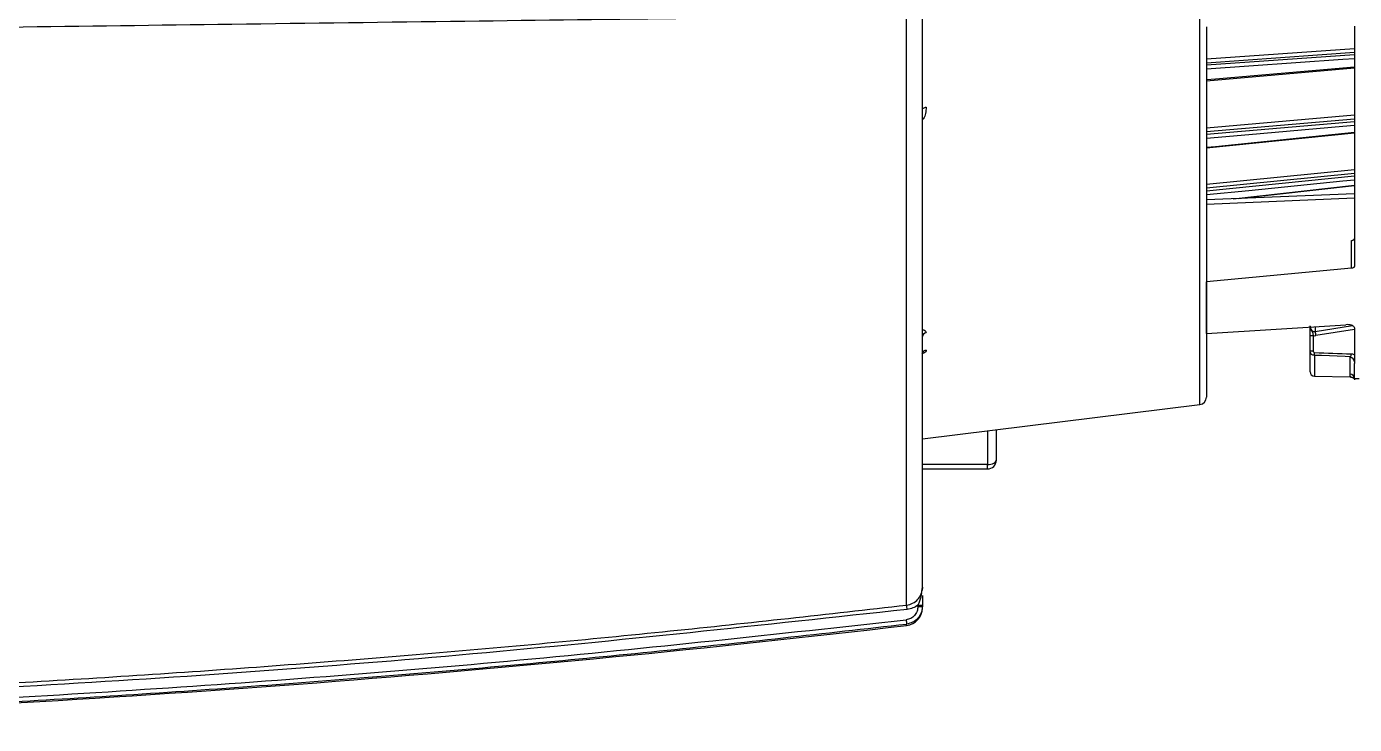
# Model space of a CAD drawing. Extents: x 7 to 113, y 1 to 87.
# Drawn here: x 83.973 to 88.46, y 33.415 to 35.773 of the extents above; entities that cross this region are included whole.
import ezdxf

# ---------------------------------------------------------------- set-up
doc = ezdxf.new("R2010")
doc.units = 0
doc.header["$MEASUREMENT"] = 0
doc.layers.add('OBJECT', color=7, linetype='CONTINUOUS')

msp = doc.modelspace()

# ---------------------------------------------------------------- linework, layer by layer
at = {"layer": 'OBJECT'}
for p, q in [((86.9465, 33.8181), (86.9465, 35.8095)), ((87.9376, 34.4955), (87.9376, 35.8175)), ((88.4596, 35.7739), (88.4596, 34.963)), ((87.9596, 35.6639), (88.4596, 35.699)), ((88.4596, 35.6849), (87.9596, 35.6498)), ((87.9596, 35.6435), (88.4596, 35.6786)), ((87.9596, 35.5902), (88.4596, 35.634)), ((87.9596, 35.431), (88.4596, 35.4743)), ((88.4596, 35.4602), (87.9596, 35.4169)), ((87.9596, 35.4093), (88.4596, 35.4527)), ((87.9596, 35.3629), (88.4596, 35.4135)), ((87.9596, 35.2403), (88.4596, 35.2905)), ((88.4596, 35.2767), (87.9596, 35.2265)), ((87.9596, 35.2179), (88.4596, 35.2682)), ((88.05, 35.1909), (88.4596, 35.2367)), ((88.068, 35.1916), (88.4596, 35.2355)), ((88.4596, 35.208), (87.9596, 35.1871)), ((88.4596, 35.193), (87.9596, 35.1721)), ((88.4499, 34.9565), (88.4499, 35.0502)), ((88.4499, 34.9565), (87.9596, 34.9107)), ((87.9596, 34.7361), (87.9596, 34.9107)), ((87.9596, 34.7361), (88.4305, 34.7657)), ((88.3096, 34.7287), (88.3202, 34.7287)), ((88.3096, 34.6768), (88.3096, 34.7287)), ((88.3202, 34.7287), (88.3202, 34.6768)), ((88.3271, 34.7425), (88.4526, 34.7625)), ((88.3271, 34.7592), (88.3271, 34.7425)), ((88.4596, 34.7496), (88.3287, 34.7287)), ((88.4596, 34.7553), (88.4596, 34.6341)), ((88.3096, 34.6768), (88.3202, 34.6768)), ((88.3096, 34.6063), (88.3096, 34.6768)), ((88.3243, 34.6619), (88.3243, 34.5913)), ((88.4448, 34.5983), (88.4448, 34.6543)), ((88.4596, 34.5834), (88.4596, 34.6341)), ((88.3243, 34.5913), (88.4454, 34.5891)), ((88.4596, 34.5834), (88.4756, 34.5834)), ((86.9996, 34.3803), (87.9376, 34.4955)), ((87.2196, 34.4074), (87.2196, 34.2931)), ((87.2496, 34.3081), (87.2496, 34.411)), ((87.2196, 34.2931), (86.9996, 34.2931)), ((86.9996, 34.2781), (87.2196, 34.2781)), ((87.2196, 34.2781), (87.2196, 34.2931)), ((86.9982, 33.8651), (86.9996, 33.878)), ((86.9998, 33.8786), (86.9986, 33.8674)), ((86.9846, 33.8135), (86.9846, 33.8182)), ((86.9996, 33.8186), (86.9996, 33.8139)), ((86.9465, 33.7494), (86.9465, 33.7542))]:
    msp.add_line(p, q, dxfattribs=at)
at = {"layer": 'OBJECT', "flags": 128}
for points in [[(88.4596, 35.6645), (88.4206, 35.6617), (88.103, 35.6394), (87.9596, 35.6294)], [(87.9596, 35.5937), (87.9897, 35.5963), (88.4596, 35.6374)], [(86.9996, 35.4925), (86.9998, 35.4939), (87.0005, 35.4953), (87.0017, 35.4967), (87.0033, 35.4978), (87.0053, 35.4988), (87.0076, 35.4996), (87.0101, 35.5002), (87.0127, 35.5005)], [(88.4596, 35.4385), (88.4206, 35.4351), (88.103, 35.4076), (87.9596, 35.3951)], [(87.9596, 35.3651), (87.9897, 35.3682), (88.4596, 35.4158)], [(88.4596, 35.2544), (88.4206, 35.2505), (88.103, 35.2185), (87.9596, 35.2041)], [(88.4478, 34.6575), (88.4278, 34.6582), (88.3481, 34.6611), (88.3243, 34.6619)], [(87.2196, 34.2931), (87.2254, 34.2934), (87.2311, 34.2942), (87.2362, 34.2956), (87.2408, 34.2975), (87.2445, 34.2998), (87.2473, 34.3024), (87.249, 34.3052), (87.2496, 34.3081)]]:
    msp.add_lwpolyline(points, dxfattribs=at)
at = {"layer": 'OBJECT'}
for centre, radius, start, end in [((87.0133, 34.7243), 0.0137, 92.137, 175.8323), ((88.4364, 34.7479), 0.1094, 182.8088, 190.0854), ((87.0135, 34.6661), 0.0139, 92.934, 176.6099), ((88.2627, 34.6721), 0.0624, 350.5953, 359.5147), ((88.4448, 34.6396), 0.0148, 0.8556, 89.8742), ((88.3867, 34.6677), 0.062, 350.5609, 359.5598), ((88.3246, 34.6063), 0.015, 180, 269), ((88.4446, 34.5834), 0.015, 0.1158, 89.1252), ((87.9346, 34.5203), 0.025, 277, 0), ((87.2196, 34.3081), 0.03, 270, 0), ((79.6528, 32.9513), 7.3451, 6.66364, 6.77732), ((86.9396, 33.809), 0.06, 276.6732, 0), ((86.9883, 33.961), 0.1429, 268.5009, 274.5043), ((86.9883, 33.9563), 0.1429, 268.5009, 274.5043), ((81.0596, 84.0662), 50.66, 272.14427, 276.67316), ((94.5121, 34.6522), 7.6186, 186.65992, 186.76959)]:
    msp.add_arc(centre, radius, start, end, dxfattribs=at)
for centre, major_axis, ratio, start_param, end_param in [((88.3246, 34.7605), (-0.002, 0.0181), 0.822743, 1.439441, 3.181279), ((88.3236, 34.7605), (-0.0053, 0.0318), 0.929595, 2.851712, 3.134424), ((106.453, 36.7782), (37.5393, 0), 0.064085, 4.208421, 4.212173)]:
    msp.add_ellipse(centre, major_axis=major_axis, ratio=ratio, start_param=start_param, end_param=end_param, dxfattribs=at)
for points, knots in [([(86.9465, 35.8095), (86.7026, 35.8064), (86.2057, 35.8002), (85.4456, 35.7905), (84.6788, 35.7805), (83.9995, 35.7715), (83.5826, 35.7659), (83.4167, 35.7636)], [0, 0, 0, 0, 0.207982, 0.423517, 0.646611, 0.859369, 1, 1, 1, 1]), ([(86.9996, 33.878), (86.9996, 33.8866), (86.9996, 33.904), (86.9996, 33.9627), (86.9996, 34.0463), (86.9996, 34.1575), (86.9996, 34.2951), (86.9996, 34.4577), (86.9996, 34.643), (86.9996, 34.8486), (86.9996, 35.0706), (86.9996, 35.3057), (86.9996, 35.5495), (86.9996, 35.7196), (86.9996, 35.804)], [0, 0, 0, 0, 0.080292, 0.161895, 0.244722, 0.329339, 0.414466, 0.5, 0.585539, 0.670666, 0.755278, 0.83811, 0.919711, 1, 1, 1, 1]), ([(87.9596, 35.7723), (87.9596, 35.7294), (87.9596, 35.6239), (87.9596, 35.4659), (87.9596, 35.2692), (87.9596, 35.0643), (87.9596, 34.8679), (87.9596, 34.7117), (87.9596, 34.6009), (87.9596, 34.5327), (87.9596, 34.5244), (87.9596, 34.5203)], [0, 0, 0, 0, 0.057335, 0.141094, 0.226064, 0.3561, 0.487486, 0.618872, 0.748907, 0.876322, 1, 1, 1, 1]), ([(87.0127, 35.5005), (87.0122, 35.4936), (87.0112, 35.4806), (87.0072, 35.4661), (87.002, 35.4602), (87.0013, 35.4593)], [0, 0, 0, 0, 0.4895924, 0.9281499, 1, 1, 1, 1]), ([(88.4499, 35.0502), (88.451, 35.0504), (88.4533, 35.0508), (88.4562, 35.0522), (88.4584, 35.054), (88.4594, 35.0557), (88.4595, 35.0567), (88.4596, 35.057)], [0, 0, 0, 0, 0.220991, 0.441928, 0.663721, 0.885199, 1, 1, 1, 1]), ([(88.4596, 34.963), (88.4595, 34.9623), (88.4592, 34.961), (88.4575, 34.9592), (88.4549, 34.9577), (88.4522, 34.9568), (88.4505, 34.9566), (88.4499, 34.9565)], [0, 0, 0, 0, 0.219652, 0.439267, 0.659731, 0.880537, 1, 1, 1, 1]), ([(86.9996, 34.7492), (87.0012, 34.7488), (87.006, 34.7478), (87.0113, 34.7438), (87.0123, 34.7399), (87.0127, 34.738)], [0, 0, 0, 0, 0.195052, 0.596532, 1, 1, 1, 1]), ([(88.3096, 34.7287), (88.3096, 34.7316), (88.3096, 34.7376), (88.3096, 34.7467), (88.3096, 34.7539), (88.3096, 34.7585), (88.3096, 34.7608), (88.3096, 34.7612), (88.3096, 34.7613)], [0, 0, 0, 0, 0.200856, 0.401267, 0.697462, 0.940512, 0.995515, 1, 1, 1, 1]), ([(88.3099, 34.7582), (88.31, 34.7571), (88.3103, 34.754), (88.3128, 34.7473), (88.3174, 34.7413), (88.3196, 34.7342), (88.32, 34.7303), (88.3202, 34.7287)], [0, 0, 0, 0, 0.1028829, 0.2927727, 0.6713387, 0.8565553, 1, 1, 1, 1]), ([(88.4596, 34.7553), (88.4595, 34.756), (88.4592, 34.7582), (88.456, 34.7614), (88.4495, 34.7643), (88.4406, 34.7659), (88.4339, 34.7658), (88.4305, 34.7657)], [0, 0, 0, 0, 0.119378, 0.340231, 0.560695, 0.780325, 1, 1, 1, 1]), ([(87.0127, 34.6799), (87.0123, 34.6781), (87.0114, 34.6743), (87.0057, 34.6695), (87.0003, 34.6674), (86.9983, 34.6666)], [0, 0, 0, 0, 0.381666, 0.763059, 1, 1, 1, 1]), ([(88.3243, 34.6619), (88.3226, 34.6621), (88.3192, 34.6625), (88.3148, 34.6652), (88.3115, 34.669), (88.3098, 34.6732), (88.3096, 34.6758), (88.3096, 34.6768)], [0, 0, 0, 0, 0.218119, 0.434231, 0.651156, 0.86891, 1, 1, 1, 1]), ([(88.3202, 34.6768), (88.3203, 34.6762), (88.3204, 34.675), (88.3213, 34.6734), (88.3227, 34.6722), (88.324, 34.6717), (88.3249, 34.6716), (88.3251, 34.6716)], [0, 0, 0, 0, 0.2270416, 0.4541637, 0.680023, 0.9000132, 1, 1, 1, 1]), ([(88.4448, 34.6543), (88.4451, 34.6552), (88.4455, 34.6563), (88.4474, 34.6573), (88.4478, 34.6575)], [0, 0, 0, 0, 0.767542, 1, 1, 1, 1]), ([(88.4486, 34.6672), (88.4519, 34.667), (88.4558, 34.6667), (88.459, 34.6646), (88.4596, 34.6643)], [0, 0, 0, 0, 0.833434, 1, 1, 1, 1]), ([(88.4455, 34.5923), (88.4456, 34.5913), (88.4459, 34.5894), (88.4452, 34.5953), (88.4448, 34.5983)], [0, 0, 0, 0, 0.483741, 1, 1, 1, 1]), ([(88.4455, 34.5889), (88.4465, 34.589), (88.4489, 34.5891), (88.4523, 34.5879), (88.4553, 34.5861), (88.4572, 34.5842), (88.4583, 34.5827), (88.459, 34.5817), (88.4594, 34.5809), (88.4598, 34.58), (88.46, 34.5796), (88.46, 34.5795), (88.46, 34.5795)], [0, 0, 0, 0, 0.06849, 0.156445, 0.231116, 0.293296, 0.340757, 0.381063, 0.431815, 0.521968, 0.748977, 1, 1, 1, 1]), ([(86.9465, 33.8181), (86.9535, 33.8196), (86.9678, 33.8228), (86.9846, 33.8364), (86.9944, 33.8514), (86.9971, 33.8613), (86.9982, 33.8651)], [0, 0, 0, 0, 0.285732, 0.58684, 0.843317, 1, 1, 1, 1]), ([(86.9962, 33.8578), (86.9956, 33.8534), (86.9938, 33.8401), (86.9883, 33.827), (86.9846, 33.8182)], [0, 0, 0, 0, 0.327044, 1, 1, 1, 1]), ([(86.9996, 33.8506), (86.9996, 33.8453), (86.9996, 33.8353), (86.9996, 33.8239), (86.9996, 33.8186)], [0, 0, 0, 0, 0.5298228, 1, 1, 1, 1]), ([(81.0596, 33.4745), (81.3432, 33.4759), (81.9084, 33.4785), (82.7529, 33.5005), (83.6003, 33.5357), (84.4541, 33.5857), (85.3057, 33.6505), (86.1373, 33.7269), (86.6802, 33.7881), (86.9465, 33.8181)], [0, 0, 0, 0, 0.144222, 0.287378, 0.429468, 0.575454, 0.722208, 0.863723, 1, 1, 1, 1]), ([(86.9482, 33.8036), (86.4593, 33.7504), (85.4814, 33.6439), (84.0093, 33.5395), (82.5351, 33.472), (81.5514, 33.464), (81.0596, 33.4599)], [0, 0, 0, 0, 0.249972, 0.5, 0.749997, 1, 1, 1, 1]), ([(86.9846, 33.8135), (86.984, 33.808), (86.9828, 33.7971), (86.9739, 33.7829), (86.9609, 33.7723), (86.9502, 33.7699), (86.9448, 33.7686)], [0, 0, 0, 0, 0.2505042, 0.50008, 0.7500058, 1, 1, 1, 1]), ([(86.9996, 33.8139), (86.9993, 33.8095), (86.9988, 33.8012), (86.9941, 33.7873), (86.9845, 33.7723), (86.9678, 33.7589), (86.9535, 33.7557), (86.9465, 33.7542)], [0, 0, 0, 0, 0.150459, 0.284203, 0.500792, 0.757103, 1, 1, 1, 1]), ([(86.9846, 33.8182), (86.9791, 33.8145), (86.9679, 33.8073), (86.9548, 33.8048), (86.9482, 33.8036)], [0, 0, 0, 0, 0.498583, 1, 1, 1, 1]), ([(81.7066, 33.4294), (82.1442, 33.4382), (83.0193, 33.4558), (84.3305, 33.5261), (85.6398, 33.6255), (86.5098, 33.7209), (86.9448, 33.7686)], [0, 0, 0, 0, 0.250003, 0.5, 0.750017, 1, 1, 1, 1]), ([(81.7164, 33.415), (82.0111, 33.4202), (82.597, 33.4307), (83.4702, 33.4657), (84.3505, 33.5149), (85.2298, 33.5802), (86.1003, 33.6591), (86.6682, 33.7229), (86.9465, 33.7542)], [0, 0, 0, 0, 0.168616, 0.33527, 0.499962, 0.673057, 0.839737, 1, 1, 1, 1])]:
    msp.add_open_spline(points, degree=3, knots=knots, dxfattribs=at)

doc.saveas('drawing.dxf')
